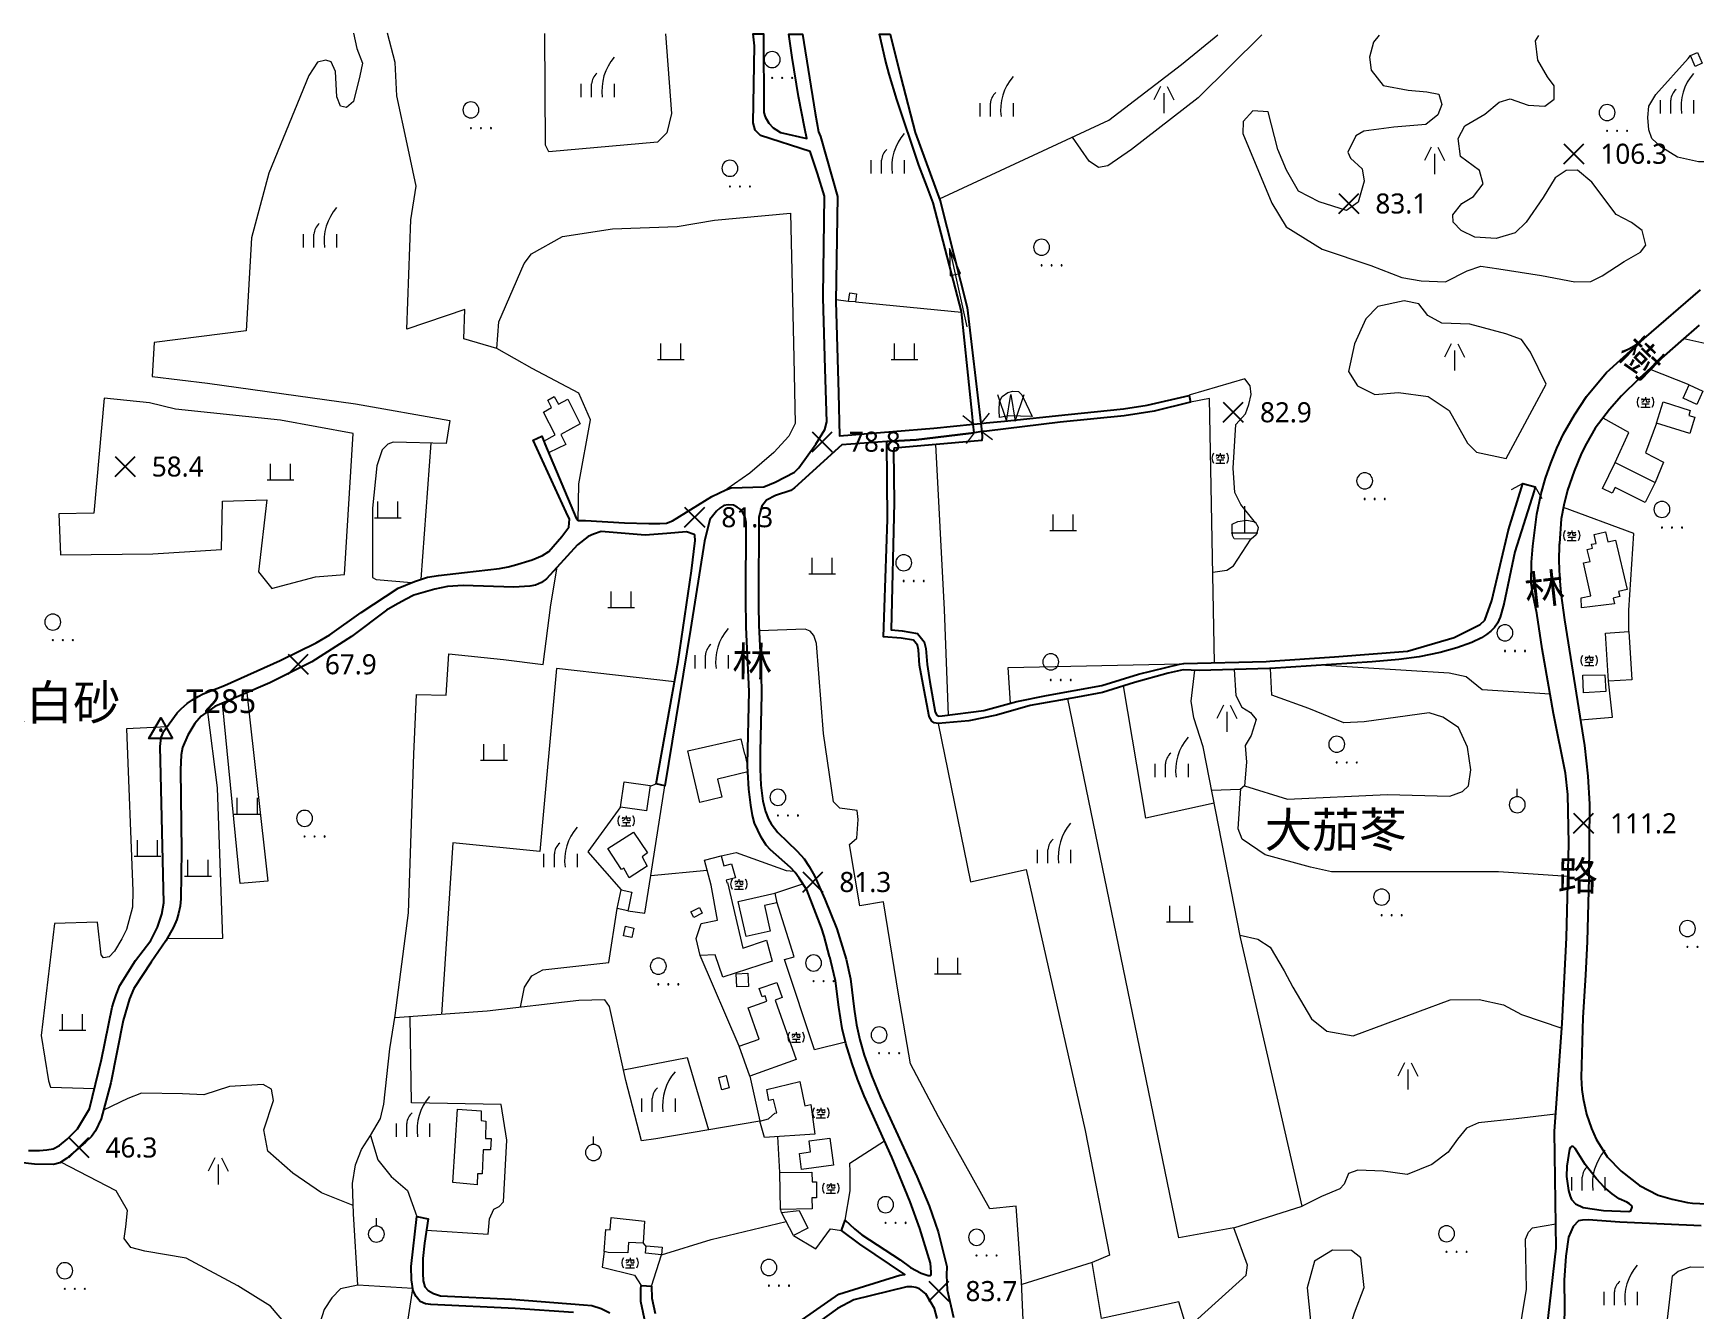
# Model space of a CAD drawing. Extents: x 219840 to 222438, y 2425093 to 2427865.
# Drawn here: x 220591 to 221213, y 2427386 to 2427864 of the extents above; entities that cross this region are included whole.
import ezdxf
from ezdxf.enums import TextEntityAlignment as Align

# ---------------------------------------------------------------- set-up
doc = ezdxf.new("R2010")
doc.units = 0
for name, color, linetype, lineweight in [('9030100', 7, 'Continuous', 20), ('9310100', 7, 'Continuous', 20), ('9350204', 7, 'Continuous', 20), ('9440301', 7, 'Continuous', 20), ('9510109', 4, 'Continuous', 20), ('9510503', 5, 'Continuous', 20), ('9520700', 5, 'Continuous', 20), ('9710500', 3, 'Continuous', 20), ('9710800', 3, 'Continuous', 20), ('9720000', 3, 'Continuous', 20), ('9730200', 3, 'Continuous', 20), ('9730301', 3, 'Continuous', 20), ('9790103', 7, 'Continuous', 20)]:
    doc.layers.add(name, color=color, linetype=linetype, lineweight=lineweight)
for name, color, linetype in [('9120103', 7, 'Continuous'), ('9420001', 1, 'Continuous'), ('9420801', 7, 'Continuous'), ('9510106', 5, '190'), ('9810200', 7, 'Continuous')]:
    doc.layers.add(name, color=color, linetype=linetype)
doc.layers.add('9790201', color=34, linetype='145', lineweight=20, true_color=0xa55200)
doc.styles.add('LMP', font='Microsoft JhengHei.ttf')
doc.linetypes.add('145', pattern='A,0,-7.5,[10,base.shx,S=1,R=0,X=0,Y=0]', length=7.5)
doc.linetypes.add('190', pattern='A,12.5,[27,base.shx,S=5,R=0,X=0,Y=0],12.5', length=25)

# ---------------------------------------------------------------- blocks, each defined once
blk = doc.blocks.new('97320')
at = {"linetype": 'Continuous'}
for points in [[(-5, 0), (5, 0)], [(-3.75, 0), (-3.75, 6)], [(3.75, 0), (3.75, 6)]]:
    blk.add_lwpolyline(points, dxfattribs=at)
blk = doc.blocks.new('97913')
at = {"linetype": 'Continuous'}
for points in [[(-10, 8.7, 0.333333), (-10, -6.3)], [(10, -6.3, 0.333333), (10, 8.7)]]:
    blk.add_lwpolyline(points, format="xyb", dxfattribs=at)
for points in [[(-5.3, 6.5), (-5.5, 5.4), (-6.1, 3.7)], [(-1.7, 5.9), (-2.2, 3.7), (-3.9, 1.8), (-6.1, 0.7)], [(-5.4, 5.9), (6.4, 5.9), (4.4, 4)], [(0, 8.7), (0, 6.2)], [(1.1, 5.9), (1.1, 2.6), (1.6, 1.5), (5.8, 1.5), (6.3, 2.1), (6, 3.3)], [(-6.9, -6.3), (6.9, -6.3)], [(-5.3, -1.5), (5.5, -1.5)], [(0, -1.5), (0, -6.3)]]:
    blk.add_lwpolyline(points, dxfattribs=at)
blk = doc.blocks.new('97200')
at = {"linetype": 'Continuous'}
for points in [[(6.25, 15, 0.214635), (1.75, 0)], [(-0.25, 9, 0.201941), (-2.25, 5)]]:
    blk.add_lwpolyline(points, format="xyb", dxfattribs=at)
for points in [[(-6.25, 5), (-6.25, 0)], [(-2.25, 0), (-2.25, 5)], [(6.25, 5), (6.25, 0)]]:
    blk.add_lwpolyline(points, dxfattribs=at)
blk = doc.blocks.new('97132')
at = {"linetype": 'Continuous'}
for points in [[(-3.2, 6.8, 1), (2.8, 6.8, 1)], [(-0.4, 0, 1), (0, 0, 1)], [(3.35, 0, 1), (3.75, 0, 1)], [(7.1, 0, 1), (7.5, 0, 1)]]:
    blk.add_lwpolyline(points, format="xyb", close=True, dxfattribs=at)
blk = doc.blocks.new('97331')
at = {"linetype": 'Continuous'}
blk.add_lwpolyline([(-3, 0, 1), (3, 0, 1)], format="xyb", close=True, dxfattribs=at)
blk.add_lwpolyline([(0, 3), (0, 6)], dxfattribs=at)
blk = doc.blocks.new('97135')
at = {"linetype": 'Continuous'}
for points in [[(-1.25, 10), (-3.75, 5)], [(0, 7.5), (0, 0)], [(1.25, 10), (3.75, 5)]]:
    blk.add_lwpolyline(points, dxfattribs=at)
blk = doc.blocks.new('93523')
at = {"linetype": 'Continuous'}
for points in [[(0, 10), (0, 0)], [(-5, 0), (5, 0)]]:
    blk.add_lwpolyline(points, dxfattribs=at)
blk = doc.blocks.new('95153')
at = {"color": 5, "linetype": 'Continuous'}
blk.add_lwpolyline([(15, 0), (5, 2), (5, 0), (5, -2), (15, 0), (-15, 0)], dxfattribs=at)
blk = doc.blocks.new('94431')
at = {"color": 0, "linetype": 'Continuous', "lineweight": 0}
blk.add_lwpolyline([(0, 0), (5, 0)], dxfattribs=at)
blk = doc.blocks.new('91210')
at = {"linetype": 'Continuous', "flags": 128}
blk.add_lwpolyline([(4.43, -3.12), (-4.43, -3.12), (0, 4.68)], close=True, dxfattribs=at)
at = {"linetype": 'Continuous'}
for points in [[(0, 0.35, 1), (0, -0.35)], [(0, -0.35, 1), (0, 0.35)]]:
    blk.add_lwpolyline(points, format="xyb", dxfattribs=at)
blk = doc.blocks.new('98120')
at = {"linetype": 'Continuous'}
for points in [[(-3.75, -3.75), (3.75, 3.75)], [(-3.75, 3.75), (3.75, -3.75)]]:
    blk.add_lwpolyline(points, dxfattribs=at)
blk = doc.blocks.new('95220')
at = {"linetype": 'Continuous'}
blk.add_lwpolyline([(-5, 5), (-1.67, -5), (0, 5), (1.67, -5), (5, 5)], dxfattribs=at)

msp = doc.modelspace()

# ---------------------------------------------------------------- linework, layer by layer
at = {"layer": '9310100', "flags": 128}
for points in [[(221215.55, 2427852.5), (221212.89, 2427851.32), (221211.1, 2427855.37), (221213.77, 2427856.54), (221215.55, 2427852.5)], [(220898.93, 2427766.29), (220898.62, 2427763.18), (220895.98, 2427763.39), (220896.49, 2427766.65), (220898.93, 2427766.29)], [(221215.74, 2427729.8), (221213.5, 2427724.86), (221208.36, 2427727.19), (221210.59, 2427732.13), (221215.74, 2427729.8)], [(220785.8, 2427727.79), (220787.34, 2427724.98), (220790.88, 2427726.76), (220795.44, 2427717.54), (220788.27, 2427713.65), (220790.12, 2427709.9), (220783.94, 2427706.82), (220782.31, 2427710.08), (220781.89, 2427711.08), (220786.17, 2427713.46), (220781.74, 2427721.93), (220784.76, 2427723.74), (220783.38, 2427726.4), (220785.8, 2427727.79)], [(221212.74, 2427720.08), (221210.89, 2427714.01), (221198.44, 2427717.82), (221200.9, 2427725.76), (221211.05, 2427722.59), (221210.47, 2427720.76), (221212.74, 2427720.08)], [(221197.88, 2427695.68), (221194.14, 2427688.14), (221182.9, 2427693.81), (221181.81, 2427691.63), (221178.17, 2427693.44), (221182.95, 2427703.09), (221197.88, 2427695.68)], [(221179.35, 2427677.14), (221180.18, 2427673.42), (221183.08, 2427674.1), (221187.41, 2427655.64), (221184.21, 2427654.89), (221184.66, 2427652.98), (221182.13, 2427652.39), (221182.65, 2427650.18), (221170.37, 2427648.75), (221170.19, 2427652.51), (221173.87, 2427653.27), (221171.05, 2427665.52), (221173.59, 2427666.03), (221172.51, 2427670.56), (221174.4, 2427671), (221174.04, 2427672.56), (221175.83, 2427672.85), (221175.06, 2427676.17), (221179.35, 2427677.14)], [(221189.23, 2427621.78), (221180.44, 2427621.21), (221179.26, 2427639.23), (221188.06, 2427639.8), (221189.23, 2427621.78)], [(221179.43, 2427617.38), (221171.11, 2427616.94), (221170.88, 2427623.46), (221179.03, 2427623.58), (221179.43, 2427617.38)], [(220855.62, 2427599.75), (220856.97, 2427593.95), (220857.08, 2427593.98), (220858.15, 2427589.45), (220858.27, 2427587.33), (220846.92, 2427584.63), (220848.54, 2427577.83), (220840.33, 2427575.88), (220837.04, 2427589.69), (220835.77, 2427595.14), (220855.62, 2427599.75)], [(220821.68, 2427582.21), (220820.34, 2427572.73), (220810.65, 2427574.11), (220811.99, 2427583.59), (220821.68, 2427582.21)], [(220820.56, 2427552), (220813.89, 2427547.62), (220811.79, 2427551.24), (220810.93, 2427550.76), (220805.88, 2427558.67), (220815.41, 2427564.76), (220820.66, 2427557.05), (220818.66, 2427555.52), (220820.56, 2427552)], [(220848.3, 2427555.93), (220849.33, 2427552.12), (220852.21, 2427552.9), (220853.62, 2427547.71), (220850.19, 2427546.78), (220850.45, 2427545.82), (220850.68, 2427545.86), (220856.36, 2427521.37), (220865.28, 2427524.31), (220867.36, 2427516.43), (220848.96, 2427510.44), (220846.07, 2427518.83), (220840.37, 2427518.63), (220838.87, 2427524.97), (220840.82, 2427530.56), (220846.93, 2427531.85), (220844.55, 2427544.9), (220842.02, 2427554.22), (220848.3, 2427555.93)], [(220813.68, 2427536.9), (220813.35, 2427535.37), (220809.29, 2427536.25), (220810.79, 2427543.18), (220814.85, 2427542.3), (220814.76, 2427541.89), (220813.68, 2427536.9)], [(220866.65, 2427527.75), (220857.67, 2427525.71), (220854.65, 2427538.78), (220868.33, 2427541.94), (220869.16, 2427538.34), (220864.48, 2427537.28), (220866.65, 2427527.75)], [(220841.18, 2427534.4), (220837.99, 2427532.83), (220836.95, 2427534.94), (220840.15, 2427536.51), (220841.18, 2427534.4)], [(220815.64, 2427528.89), (220814.86, 2427525.3), (220811.76, 2427525.97), (220812.53, 2427529.56), (220815.64, 2427528.89)], [(220858.51, 2427507.03), (220854.17, 2427506.87), (220853.91, 2427511.76), (220858.31, 2427511.98), (220858.51, 2427507.03)], [(220869.07, 2427508.46), (220871.07, 2427502.85), (220868.48, 2427501.93), (220876.4, 2427479.62), (220858.98, 2427473.44), (220855.01, 2427484.62), (220862.55, 2427487.29), (220858.37, 2427499.06), (220865.39, 2427501.55), (220864.71, 2427503.47), (220863.61, 2427503.1), (220862.54, 2427506.26), (220869.07, 2427508.46)], [(220851.27, 2427469.02), (220848.51, 2427468.35), (220847.57, 2427472.17), (220847.37, 2427473), (220850.13, 2427473.68), (220850.31, 2427472.95), (220851.27, 2427469.02)], [(220877.7, 2427471.44), (220879.61, 2427462.32), (220881.89, 2427462.87), (220883.3, 2427451.77), (220864.45, 2427450.48), (220862.72, 2427456.61), (220866.01, 2427457.52), (220868.43, 2427459.56), (220869.08, 2427459.72), (220867.83, 2427464.73), (220866.17, 2427464.36), (220865.36, 2427468.39), (220877.7, 2427471.44)], [(220762.16, 2427450.08), (220761.97, 2427445.84), (220759.19, 2427445.93), (220758.82, 2427436.87), (220757.05, 2427436.87), (220756.94, 2427432.8), (220747.83, 2427433.6), (220749.58, 2427461.04), (220758.43, 2427460.45), (220758.38, 2427456.87), (220760.17, 2427456.64), (220760.03, 2427450.11), (220762.16, 2427450.08)], [(220890.36, 2427440.15), (220878.41, 2427438.47), (220877.56, 2427444.53), (220881.78, 2427445.13), (220881.2, 2427449.21), (220888.93, 2427450.3), (220890.36, 2427440.15)], [(220882.26, 2427437.57), (220882.32, 2427433.91), (220883.92, 2427433.94), (220884.01, 2427427.93), (220882.22, 2427427.91), (220882.3, 2427423.78), (220870.47, 2427423.58), (220870.24, 2427437.37), (220882.26, 2427437.57)], [(220819.62, 2427419.22), (220819.13, 2427410.96), (220813.53, 2427411.17), (220813.3, 2427407.36), (220805.96, 2427407.48), (220804.46, 2427407.8), (220805.12, 2427416.04), (220806.68, 2427415.92), (220807.07, 2427420.51), (220819.62, 2427419.22)], [(220880.73, 2427416.59), (220875.3, 2427413.85), (220870.87, 2427422.44), (220877.43, 2427423.12), (220880.73, 2427416.59)], [(220826.14, 2427409.43), (220825.93, 2427406.59), (220819.97, 2427407.17), (220820.18, 2427409.89), (220826.14, 2427409.43)]]:
    msp.add_lwpolyline(points, close=True, dxfattribs=at)
at = {"layer": '9420001', "flags": 128}
for points in [[(220588.98, 2427445.61), (220591.25, 2427445.6), (220593.17, 2427445.67), (220595.89, 2427445.9), (220598.17, 2427446.25), (220600.56, 2427447.49), (220603.44, 2427449.81), (220607.31, 2427453.78), (220611.77, 2427461.23), (220616.3, 2427479.73), (220620.3, 2427499.26), (220620.91, 2427501.32), (220621.85, 2427503.85), (220623.16, 2427507.39), (220629, 2427516.69), (220634.75, 2427524.24), (220637.22, 2427529.15), (220638.87, 2427534.08), (220639.71, 2427538.33), (220638.28, 2427596.78), (220638.62, 2427600.21), (220639.7, 2427602.5), (220644.7, 2427609.45), (220646.17, 2427610.89), (220648.39, 2427612.89), (220650.41, 2427614.28), (220652.5, 2427615.55), (220654.39, 2427616.5), (220662.34, 2427619.69), (220683.25, 2427629.05), (220696.67, 2427635.56), (220701.76, 2427638.59), (220713.53, 2427647), (220727.37, 2427656.05), (220733.48, 2427658.61), (220738.34, 2427660.16), (220742.49, 2427660.84), (220752.21, 2427661.99), (220765.32, 2427663.41), (220768.5, 2427664.08), (220770.94, 2427664.69), (220777.49, 2427666.74), (220781.34, 2427668.33), (220783.81, 2427669.83), (220788.66, 2427675.39), (220791.26, 2427678.89), (220791.46, 2427681.85), (220790.32, 2427684.55), (220777.86, 2427711.47), (220779.49, 2427712.2), (220781.12, 2427712.93), (220781.89, 2427711.08), (220782.31, 2427710.08), (220793.98, 2427682.3), (220794.69, 2427681.46), (220797.47, 2427681.39), (220812.12, 2427680.53), (220821.16, 2427680.26), (220825.27, 2427680.22), (220827.86, 2427680.41), (220830.07, 2427681.23), (220844.76, 2427690.4), (220850.01, 2427692.92), (220852.02, 2427693.65), (220864.27, 2427694.01), (220868.51, 2427695.69), (220875.67, 2427699.55), (220877.41, 2427701.14), (220883.71, 2427709.94), (220887.12, 2427715.51), (220887.79, 2427718.3), (220887.19, 2427738.16), (220886.48, 2427764.71), (220886.49, 2427765.5), (220887.02, 2427802.84), (220884.29, 2427811.23), (220881.6, 2427819.5), (220863.04, 2427825.55), (220861.06, 2427827.44), (220860.31, 2427830.28), (220860.77, 2427859.04), (220860.26, 2427863.49), (220864.15, 2427863.48), (220864.27, 2427834.05), (220864.75, 2427832.46), (220866.17, 2427830.1), (220867.74, 2427828.35), (220868.76, 2427827.71), (220870.49, 2427826.63), (220880.34, 2427824.31), (220879.64, 2427827.96), (220877.29, 2427840.09), (220874.91, 2427854.72), (220873.67, 2427863.44), (220873.67, 2427863.46), (220878.68, 2427863.45), (220878.68, 2427863.44), (220883.52, 2427833.88), (220884.67, 2427826.82), (220885.42, 2427825.09), (220891.85, 2427802.62), (220891.24, 2427763.33), (220892.22, 2427729), (220892.56, 2427713.11), (220897.2, 2427713.49), (220927.91, 2427715.96), (220942.6, 2427717.44), (220945.62, 2427717.75), (220947.51, 2427717.94), (220954.31, 2427718.62), (220978.22, 2427721.12), (220998.89, 2427723.17), (221007.76, 2427724.58), (221023.41, 2427728.23), (221023.72, 2427726.95), (221024.03, 2427725.68), (221010.39, 2427722.28), (220999.11, 2427720.53), (220975.18, 2427718.19), (220947.74, 2427714.89), (220946.29, 2427714.71), (220945.83, 2427714.65), (220942.93, 2427714.21), (220940.91, 2427713.91), (220921.31, 2427711.65), (220910.34, 2427710.91), (220893.45, 2427709.78), (220875.73, 2427693.63), (220874.3, 2427692.68), (220868.62, 2427690.71), (220865.3, 2427689), (220863.55, 2427686.73), (220862.32, 2427682.59), (220862.27, 2427651.97), (220862.23, 2427649.53), (220862.35, 2427642.24), (220863.2, 2427624.25), (220863.42, 2427616.26), (220862.86, 2427594.95), (220862.84, 2427588.37), (220863.14, 2427582.3), (220863.93, 2427576.32), (220864.92, 2427572.46), (220866.05, 2427569.64), (220867.06, 2427567.83), (220869.5, 2427564.69), (220876.75, 2427557.7), (220879.4, 2427554.72), (220881.28, 2427551.91), (220883.16, 2427548.36), (220887.05, 2427539.71), (220891.64, 2427528.64), (220895.08, 2427517.22), (220896.66, 2427509.88), (220898.02, 2427498.54), (220898.9, 2427492.61), (220900.15, 2427487.02), (220901.87, 2427481.27), (220904.58, 2427473.72), (220907.98, 2427465.41), (220921.47, 2427435.93), (220926.13, 2427424.87), (220929.46, 2427415.2), (220932.79, 2427402.21), (220932.65, 2427398.98), (220932.91, 2427393.47), (220935.27, 2427383.15)], [(221156.09, 2427367.36), (221160.86, 2427409.12), (221160.18, 2427452.69), (221163.13, 2427493.24), (221164.67, 2427525.21), (221165.58, 2427560.58), (221165.18, 2427578.89), (221164.34, 2427586.81), (221159.9, 2427609.2), (221155.56, 2427633.41), (221153.56, 2427646.67), (221152.07, 2427653.86), (221151.55, 2427657.91), (221151.66, 2427665.8), (221152.08, 2427671.78), (221153.58, 2427683.71), (221155.18, 2427691.45), (221156.86, 2427697.21), (221158.84, 2427702.86), (221161.1, 2427708.42), (221163.65, 2427713.85), (221167.75, 2427721.01), (221172.24, 2427727.8), (221172.68, 2427728.38), (221179.75, 2427736.78), (221193.85, 2427749.47), (221214.88, 2427767.68)], [(221214.37, 2427754.51), (221207.5, 2427748.52), (221199.22, 2427741.13), (221191.88, 2427734.6), (221185.27, 2427728.09), (221180.8, 2427722.89), (221175.46, 2427715.9), (221172.25, 2427710.23), (221170.38, 2427706.61), (221167.57, 2427699.9), (221165.15, 2427692.73), (221163.75, 2427687.14), (221162.76, 2427682.03), (221162.04, 2427672.84), (221162.01, 2427672.36), (221161.91, 2427666.35), (221162.11, 2427660.35), (221162.63, 2427654.26), (221163.99, 2427644.17), (221171.42, 2427597.25), (221172.67, 2427585.75), (221173.28, 2427575.24), (221173.3, 2427574.56), (221173.05, 2427547.66), (221172.42, 2427523.9), (221171.79, 2427511.2), (221170.89, 2427495.38), (221170.22, 2427472.98), (221170.43, 2427468.51), (221170.9, 2427465.03), (221172.22, 2427459.25), (221174.12, 2427453.88), (221175.79, 2427449.88), (221179.94, 2427443.31), (221185.17, 2427437.83), (221192.04, 2427432.47), (221199.03, 2427428.85), (221204.3, 2427427.39), (221210.02, 2427426.12), (221211.87, 2427425.86), (221236.78, 2427424.77)], [(220878.72, 2427382.4), (220892.35, 2427391.83), (220915.12, 2427398.95), (220916.98, 2427399.26), (220900.18, 2427410.59), (220893.33, 2427415.7), (220894.72, 2427419.61), (220898.14, 2427416.33), (220900.9, 2427414.1), (220915.25, 2427404.74), (220919.12, 2427401.84), (220923.1, 2427399.77), (220925.79, 2427398.9), (220926.6, 2427398.87), (220926.85, 2427399.03), (220926.92, 2427400.08), (220926.69, 2427403.51), (220922.69, 2427416.49), (220919.02, 2427426.44), (220912.12, 2427443.08), (220901.84, 2427466.06), (220899.32, 2427472.35), (220897.27, 2427478.01), (220894.93, 2427485.67), (220893.62, 2427491.32), (220892.38, 2427499.21), (220891.12, 2427509.11), (220889.37, 2427516.46), (220888.94, 2427518.08), (220888.85, 2427518.24), (220886.85, 2427525.78), (220885.9, 2427528.9), (220880.35, 2427543.18), (220877.5, 2427547.58), (220875.94, 2427549.66), (220874.26, 2427551.59), (220866.72, 2427558.2), (220865.1, 2427559.92), (220863.21, 2427562.86), (220860.72, 2427568.12), (220860.04, 2427570.95), (220859.36, 2427574.9), (220858.64, 2427580.87), (220858.27, 2427587.33), (220858.15, 2427589.45), (220858.11, 2427590.24), (220858.71, 2427617.46), (220857.69, 2427641.44), (220857.55, 2427652.22), (220857.56, 2427652.39), (220857.58, 2427680.66), (220857.28, 2427682.52), (220856.55, 2427684.16), (220855.94, 2427685.15), (220855.34, 2427685.67), (220854.31, 2427686.42), (220852.88, 2427687.15), (220850.89, 2427687.3), (220849.22, 2427687.06), (220847.83, 2427685.98), (220846.53, 2427684.92), (220844.1, 2427681.78), (220841.98, 2427673.64), (220836.86, 2427640.56), (220827.23, 2427582.13), (220825.57, 2427582.46), (220823.92, 2427582.79), (220832.2, 2427628.62), (220837.17, 2427662.53), (220838.52, 2427673.97), (220838.43, 2427675.77), (220838.23, 2427676.17), (220835.33, 2427677.16), (220827.99, 2427676.5), (220819.89, 2427675.93), (220803.41, 2427677.26), (220800.47, 2427676.28), (220798.51, 2427675.42), (220794.47, 2427672.33), (220782.93, 2427659.59), (220780.99, 2427658.23), (220778.72, 2427657.19), (220776.63, 2427656.77), (220770.61, 2427656.48), (220751.64, 2427657.12), (220745.85, 2427656.74), (220741.09, 2427655.72), (220733.21, 2427653.48), (220730.06, 2427651.83), (220726.23, 2427649.75), (220723.01, 2427647.81), (220709.93, 2427637.94), (220695.1, 2427628.56), (220679.33, 2427620.67), (220658.69, 2427611.78), (220653.65, 2427608.14), (220651.25, 2427605.37), (220648.61, 2427601.07), (220646.7, 2427596.41), (220646.14, 2427593.68), (220645.86, 2427588.13), (220646.22, 2427557.75), (220646.07, 2427539.83), (220645.81, 2427537.02), (220645.09, 2427534.26), (220644.49, 2427532.02), (220643.29, 2427529.25), (220640.45, 2427524.11), (220634.96, 2427516.05), (220628.4, 2427506.31), (220626.77, 2427502.39), (220624.46, 2427494.28), (220619.83, 2427470.98), (220616.25, 2427457.43), (220614.04, 2427452.98), (220612.63, 2427450.91), (220610.35, 2427448.76), (220607.51, 2427446.19), (220603.18, 2427442.68), (220600.68, 2427441.06), (220598.37, 2427440.39), (220591.26, 2427440.52), (220579.16, 2427441.93)], [(220792.96, 2427385.01), (220771.12, 2427386.46), (220739.6, 2427387.96), (220737.6, 2427388.28), (220735.64, 2427389.13), (220734.1, 2427391.01), (220732.93, 2427393.08), (220732.32, 2427397.16), (220732.21, 2427402.18), (220734.31, 2427420.97), (220738.65, 2427420), (220737.23, 2427410.9), (220736.66, 2427405.22), (220736.63, 2427399.7), (220736.79, 2427396.79), (220737.38, 2427394.63), (220738.59, 2427393.22), (220740.55, 2427392.14), (220743.22, 2427391.24), (220769.79, 2427390.03), (220796.73, 2427387.91), (220799.87, 2427387.6), (220803.41, 2427386.46), (220806.6, 2427384.85)], [(221215.11, 2427417.43), (221184.73, 2427418.82), (221172.86, 2427419.65), (221170.72, 2427419.51), (221169.2, 2427419.24), (221167.2, 2427417.22), (221165.49, 2427413.13), (221164.52, 2427406.12), (221163.84, 2427397.15), (221163.93, 2427387), (221163.81, 2427380.39)], [(220819.93, 2427380.92), (220818.26, 2427389.13), (220818.26, 2427393.84), (220818.31, 2427395.06), (220820.27, 2427394.95), (220822.23, 2427394.84), (220822.36, 2427390.39), (220823.59, 2427384.61)], [(220929.13, 2427382.7), (220928.12, 2427386.5), (220924.86, 2427391.94), (220922.47, 2427393.86), (220921.18, 2427394.32), (220919.63, 2427394.63), (220917.74, 2427394.6), (220897.91, 2427389.75), (220891.82, 2427386.49), (220872.25, 2427372.4)]]:
    msp.add_lwpolyline(points, dxfattribs=at)
msp.add_lwpolyline([(221167.16, 2427447.06), (221166.56, 2427447.07), (221166.18, 2427446.76), (221165.86, 2427446.14), (221164.82, 2427439.77), (221164.78, 2427435.86), (221165.5, 2427430.62), (221166.05, 2427428.54), (221166.64, 2427427.3), (221168.12, 2427425.62), (221170.92, 2427424.25), (221178.56, 2427423.12), (221188.04, 2427422.81), (221188.82, 2427423.08), (221189.26, 2427424.38), (221189.13, 2427424.96), (221188.32, 2427425.66), (221187.26, 2427426.26), (221184.45, 2427427.56), (221181.87, 2427429.4), (221178.82, 2427431.92), (221175.9, 2427435.07), (221171.7, 2427440.35), (221167.92, 2427446.42), (221167.16, 2427447.06)], close=True, dxfattribs=at)
at = {"layer": '9440301', "flags": 128}
for points in [[(220942.6, 2427717.44), (220945.62, 2427717.75)], [(220942.93, 2427714.21), (220945.83, 2427714.65)], [(221148.33, 2427695.3), (221153, 2427693.98)]]:
    msp.add_lwpolyline(points, dxfattribs=at)
at = {"layer": '9510106', "flags": 128}
msp.add_lwpolyline([(220911.54, 2427863.39), (220911.55, 2427863.37), (220915.58, 2427847.37), (220920.96, 2427826.65), (220930.31, 2427801.1), (220940.37, 2427761.1), (220945.51, 2427717.73), (220945.8, 2427714.64), (220945.99, 2427712.66), (220945.89, 2427711.38), (220912.99, 2427708.52), (220912.83, 2427707.5), (220913, 2427688.17), (220911.97, 2427640.47), (220916.03, 2427640.15), (220921.72, 2427639.15), (220924.28, 2427636.05), (220924.95, 2427633.49), (220925.34, 2427627.56), (220926.43, 2427621.07), (220928.4, 2427609.65), (220928.99, 2427608.52), (220929.52, 2427608.21), (220931.01, 2427608.24), (220946.64, 2427610.35), (220958.95, 2427613.64), (220970.04, 2427615.91), (220990.83, 2427619.62), (221004.53, 2427623.94), (221019.86, 2427627.67), (221021.49, 2427627.9), (221052.32, 2427628.67), (221053.65, 2427628.8), (221077.84, 2427630.41), (221105.23, 2427632.52), (221122.62, 2427637.58), (221132.37, 2427642.49), (221134.19, 2427644.13), (221136.72, 2427651.47), (221143.04, 2427677.92), (221148.33, 2427695.3), (221153, 2427693.98), (221152.63, 2427692.54), (221145.35, 2427669.67), (221141.27, 2427650.04), (221139.89, 2427645.21), (221138.92, 2427643.03), (221137.75, 2427641.4), (221136.34, 2427639.95), (221134.76, 2427638.68), (221132.93, 2427637.49), (221129.34, 2427635.72), (221123.66, 2427633.69), (221117.39, 2427631.98), (221109.54, 2427630.36), (221101.99, 2427629.32), (221092.03, 2427628.5), (221053.89, 2427626.03), (221053.53, 2427625.99), (221027.16, 2427625.3), (221021.28, 2427625.47), (221015.6, 2427624.22), (221003, 2427620.75), (220991.09, 2427617.07), (220981.65, 2427615.31), (220963.89, 2427612.17), (220951.32, 2427608.58), (220941.05, 2427606.45), (220929.5, 2427605.47), (220928.06, 2427605.66), (220927.08, 2427606.24), (220926.12, 2427608.11), (220923.95, 2427619.92), (220922.58, 2427627.23), (220922.19, 2427633.04), (220921.74, 2427634.75), (220920.23, 2427636.59), (220915.68, 2427637.39), (220909.11, 2427637.9), (220910.6, 2427681.77), (220910.34, 2427710.91), (220921.31, 2427711.65), (220940.91, 2427713.91), (220942.93, 2427714.21), (220942.6, 2427717.44), (220942.18, 2427721.5), (220940.45, 2427738.14), (220938.24, 2427759.64), (220927.61, 2427800.3), (220925.4, 2427806.24), (220922.25, 2427814.34), (220914.09, 2427838.99), (220911.15, 2427848.45), (220909.79, 2427853.5), (220907.6, 2427863.38), (220907.59, 2427863.4), (220911.54, 2427863.39)], close=True, dxfattribs=at)
at = {"layer": '9510109', "flags": 128}
msp.add_lwpolyline([(220911.54, 2427863.39), (220911.55, 2427863.37), (220915.58, 2427847.37), (220920.96, 2427826.65), (220930.31, 2427801.1), (220940.37, 2427761.1), (220945.51, 2427717.73), (220945.8, 2427714.64), (220945.99, 2427712.66), (220945.89, 2427711.38), (220912.99, 2427708.52), (220912.83, 2427707.5), (220913, 2427688.17), (220911.97, 2427640.47), (220916.03, 2427640.15), (220921.72, 2427639.15), (220924.28, 2427636.05), (220924.95, 2427633.49), (220925.34, 2427627.56), (220926.43, 2427621.07), (220928.4, 2427609.65), (220928.99, 2427608.52), (220929.52, 2427608.21), (220931.01, 2427608.24), (220946.64, 2427610.35), (220958.95, 2427613.64), (220970.04, 2427615.91), (220990.83, 2427619.62), (221004.53, 2427623.94), (221019.86, 2427627.67), (221021.49, 2427627.9), (221052.32, 2427628.67), (221053.65, 2427628.8), (221077.84, 2427630.41), (221105.23, 2427632.52), (221122.62, 2427637.58), (221132.37, 2427642.49), (221134.19, 2427644.13), (221136.72, 2427651.47), (221143.04, 2427677.92), (221148.33, 2427695.3), (221153, 2427693.98), (221152.63, 2427692.54), (221145.35, 2427669.67), (221141.27, 2427650.04), (221139.89, 2427645.21), (221138.92, 2427643.03), (221137.75, 2427641.4), (221136.34, 2427639.95), (221134.76, 2427638.68), (221132.93, 2427637.49), (221129.34, 2427635.72), (221123.66, 2427633.69), (221117.39, 2427631.98), (221109.54, 2427630.36), (221101.99, 2427629.32), (221092.03, 2427628.5), (221053.89, 2427626.03), (221053.53, 2427625.99), (221027.16, 2427625.3), (221021.28, 2427625.47), (221015.6, 2427624.22), (221003, 2427620.75), (220991.09, 2427617.07), (220981.65, 2427615.31), (220963.89, 2427612.17), (220951.32, 2427608.58), (220941.05, 2427606.45), (220929.5, 2427605.47), (220928.06, 2427605.66), (220927.08, 2427606.24), (220926.12, 2427608.11), (220923.95, 2427619.92), (220922.58, 2427627.23), (220922.19, 2427633.04), (220921.74, 2427634.75), (220920.23, 2427636.59), (220915.68, 2427637.39), (220909.11, 2427637.9), (220910.6, 2427681.77), (220910.34, 2427710.91), (220921.31, 2427711.65), (220940.91, 2427713.91), (220942.93, 2427714.21), (220942.6, 2427717.44), (220942.18, 2427721.5), (220940.45, 2427738.14), (220938.24, 2427759.64), (220927.61, 2427800.3), (220925.4, 2427806.24), (220922.25, 2427814.34), (220914.09, 2427838.99), (220911.15, 2427848.45), (220909.79, 2427853.5), (220907.6, 2427863.38), (220907.59, 2427863.4), (220911.54, 2427863.39)], close=True, dxfattribs=at)
at = {"layer": '9520700', "flags": 128}
msp.add_lwpolyline([(220962.42, 2427725.11), (220964.66, 2427720.33), (220955.93, 2427720.56), (220952.5, 2427719.96), (220952.35, 2427722.57), (220952.5, 2427725.93), (220953.47, 2427727.79), (220955.56, 2427729.36), (220957.5, 2427729.8), (220959.59, 2427729.66), (220960.86, 2427728.39), (220962.42, 2427725.11)], close=True, dxfattribs=at)
at = {"layer": '9790201', "flags": 128}
for points in [[(220710.64, 2427863.76), (220711.93, 2427858.02), (220714.07, 2427852.53), (220712.96, 2427847.87), (220710.66, 2427838.27), (220708.07, 2427836.02), (220705.8, 2427836.49), (220704.38, 2427839.99), (220703.9, 2427849.47), (220702.28, 2427853.02), (220700.29, 2427853.74), (220697.23, 2427852.94), (220693.92, 2427847.99), (220678.92, 2427811.4), (220672.44, 2427787.13), (220670.42, 2427752.38), (220636.07, 2427748), (220635.29, 2427735.3), (220655.95, 2427732.85), (220711.45, 2427725.07), (220746.68, 2427718.78), (220745.36, 2427710.24), (220725.51, 2427710.78), (220723.46, 2427709.91), (220721.34, 2427707.87), (220719.35, 2427701.91), (220717.76, 2427686.01), (220717.72, 2427660.01), (220719.12, 2427659.35), (220732.4, 2427658.16)], [(220764.35, 2427745.72), (220751.89, 2427749.35), (220752.32, 2427760.39), (220730.59, 2427753.02), (220732.16, 2427793.88), (220734.05, 2427806.51), (220730.8, 2427822.34), (220726.93, 2427840.29), (220726.22, 2427852.8), (220723.36, 2427863.74)], [(220827.45, 2427863.55), (220829.71, 2427833.77), (220827.9, 2427826.54), (220824.43, 2427822.99), (220783.73, 2427819.36), (220782.49, 2427821.86), (220782.22, 2427863.63)], [(220930.04, 2427801.82), (220993.45, 2427831.17), (221020.59, 2427852.05), (221034.19, 2427863.17)], [(221050.73, 2427863.14), (221026.84, 2427839.56), (221001.92, 2427820.2), (220993.03, 2427814.16), (220989.55, 2427813.53), (220986.02, 2427815.9), (220979.86, 2427824.88)], [(221094.63, 2427863.06), (221092.48, 2427860.44), (221090.96, 2427854.77), (221091.57, 2427849.89), (221096.11, 2427844.26), (221105.39, 2427842.49), (221112.45, 2427841.83), (221116.89, 2427840.94), (221118.09, 2427837.07), (221116.52, 2427833.21), (221112.04, 2427829.66), (221100.12, 2427828.65), (221088.87, 2427827.05), (221085.81, 2427825.33), (221082.84, 2427819.25), (221083.91, 2427816.98), (221088.22, 2427813.06), (221089.03, 2427808.46), (221086.73, 2427800.57), (221082.36, 2427797.42), (221072.12, 2427800.61), (221064.37, 2427804.62), (221059.85, 2427812.5), (221056.69, 2427820.29), (221053.08, 2427834.31), (221047.28, 2427834.66), (221043.69, 2427830.79), (221043.54, 2427826.21), (221054.42, 2427800.19), (221059.72, 2427791.32), (221073.23, 2427782.9), (221091.5, 2427776.78), (221103.06, 2427772.37), (221110.29, 2427771.11), (221119.39, 2427770.68), (221127.51, 2427774.78), (221132.69, 2427776.53), (221139.35, 2427775.53), (221155.4, 2427773.15)], [(221155.4, 2427773.15), (221167.8, 2427770.68), (221173.85, 2427770.81), (221178.11, 2427773.02), (221186.35, 2427778.29), (221192.36, 2427781.81), (221194.36, 2427784.44), (221193.05, 2427789.93), (221189.02, 2427792.88), (221183.35, 2427795.88), (221174.19, 2427808.02), (221168.89, 2427812.51), (221164.6, 2427812.37), (221160.49, 2427809.69), (221156.02, 2427802.24), (221149.57, 2427793.07), (221145.55, 2427789.1), (221138.39, 2427786.93), (221130.41, 2427787.48), (221125.24, 2427789.89), (221122.24, 2427793.03), (221122.13, 2427795.84), (221125.56, 2427799.99), (221129.93, 2427802.64), (221133.49, 2427807.46), (221132.17, 2427812.4), (221125.03, 2427817.62), (221124.12, 2427824.32), (221126.62, 2427829.08), (221134.1, 2427833.46), (221139.47, 2427837.97), (221143.67, 2427839.2), (221150.34, 2427836.86), (221156.58, 2427836.53), (221160.08, 2427839.05), (221160.07, 2427844.09), (221157.66, 2427847.43), (221153.99, 2427853.71), (221153.16, 2427860.89), (221154.41, 2427862.95)], [(221243.69, 2427817.8), (221217.83, 2427815.65), (221214.18, 2427815.62), (221206.27, 2427817.43), (221200.04, 2427821.22), (221196.61, 2427824.36), (221195.55, 2427827.65), (221195.14, 2427832.21), (221195.56, 2427836.41), (221198.21, 2427840.81), (221210.3, 2427854.31), (221211.1, 2427855.37)], [(220794.69, 2427681.46), (220794.97, 2427695.1), (220799.36, 2427719.13), (220794.94, 2427729), (220777.49, 2427738.26), (220764.35, 2427745.72), (220765.08, 2427755.7), (220774.52, 2427777.61), (220777.23, 2427781.24), (220788.91, 2427787.68), (220807.56, 2427790.57), (220831.87, 2427791.41), (220845.8, 2427793.84), (220874.18, 2427796.43), (220875.53, 2427742.33), (220876, 2427717.7), (220873.61, 2427712.96), (220868.05, 2427706.87), (220858.95, 2427699.15), (220850.45, 2427693.08)], [(220895.98, 2427763.39), (220891.25, 2427763.96)], [(220898.62, 2427763.18), (220938.27, 2427759.35)], [(221208.59, 2427749.47), (221225.45, 2427745.73)], [(221210.59, 2427732.13), (221195.75, 2427738.04)], [(221048.35, 2427680.58), (221042.83, 2427687.39), (221040.51, 2427691.92), (221039.96, 2427700.97), (221040.88, 2427717.3), (221044.54, 2427721.33), (221045.86, 2427724.76), (221046.74, 2427728.62), (221046.32, 2427731.86), (221044.32, 2427734.41), (221023.9, 2427728.42), (221023.41, 2427728.23)], [(220679.94, 2427655.9), (220696.45, 2427660.36), (220707.24, 2427661.15), (220710.55, 2427713.9), (220683.34, 2427718.91), (220644.05, 2427723.04), (220634.25, 2427725.49), (220617.29, 2427727.22), (220613.39, 2427684.11), (220600.29, 2427683.9), (220600.96, 2427668.52), (220635.53, 2427668.98), (220661.24, 2427670.55), (220661.6, 2427688.58), (220678.17, 2427689.12), (220675.14, 2427662.22), (220680.05, 2427655.93)], [(221031.03, 2427727.07), (221024.03, 2427725.68)], [(221032.99, 2427628.19), (221031.03, 2427727.07)], [(221182.95, 2427703.09), (221188.04, 2427714.33), (221178.4, 2427719.76)], [(221198.44, 2427717.82), (221194.29, 2427706.75), (221201.09, 2427703.23), (221197.88, 2427695.68)], [(220735.94, 2427659.39), (220739.72, 2427710.39)], [(220931.83, 2427648.08), (220928.7, 2427709.88)], [(221188.06, 2427639.8), (221188.08, 2427647.87), (221189.89, 2427676.58), (221163.57, 2427686.24)], [(221032.32, 2427662.09), (221037.58, 2427662.85), (221040.09, 2427664.45), (221046.51, 2427674.44)], [(220717.03, 2427451.24), (220720.79, 2427457.65), (220721.95, 2427463.02), (220724.3, 2427483.61), (220726.19, 2427496.12), (220731.19, 2427534.55), (220733.24, 2427593.9), (220734.19, 2427616.28), (220745.31, 2427616.01), (220746.38, 2427631.55), (220766.74, 2427629.41), (220781.68, 2427627.45), (220784.56, 2427649.89), (220786.84, 2427663.9)], [(220933.4, 2427608.56), (220931.83, 2427648.08)], [(220974.64, 2427323.87), (220965.25, 2427341.67), (220961.63, 2427376.25), (220960.76, 2427396.6), (220958.68, 2427424.84), (220948.9, 2427423.83), (220929.58, 2427458.19), (220919.15, 2427478.1), (220914.63, 2427504.09), (220909.09, 2427538.65), (220900.16, 2427537.21), (220896.33, 2427560.12), (220899.1, 2427562.54), (220899.6, 2427569.46), (220899.17, 2427572.93), (220892.73, 2427573.8), (220890.35, 2427576.11), (220886.6, 2427601.74), (220883.92, 2427635.42), (220883, 2427638.31), (220881.55, 2427639.96), (220879.77, 2427640.76), (220862.45, 2427640.1)], [(220830.83, 2427621.08), (220786.64, 2427626.05), (220780.39, 2427557.52), (220747.87, 2427560.71), (220743.61, 2427496.54)], [(220955.7, 2427626.44), (221020.12, 2427627.7)], [(220956.64, 2427613.02), (220955.7, 2427626.44)], [(221028.65, 2427596.67), (221025.2, 2427607.55), (221024.24, 2427613.77), (221025.55, 2427625.35)], [(221040.32, 2427625.65), (221040.9, 2427615.95), (221043.23, 2427611.51), (221046.46, 2427609.53), (221048.49, 2427606.92), (221046.63, 2427600.95), (221044.42, 2427597.2), (221044.98, 2427590.96), (221044.21, 2427582.05), (221042.5, 2427580.78), (221031.85, 2427580.39)], [(221044.21, 2427582.05), (221060.25, 2427577.12), (221097.63, 2427578.9), (221121.08, 2427578.27), (221125.78, 2427580.01), (221128.07, 2427582.16), (221128.97, 2427588.04), (221127.69, 2427596.59), (221124.23, 2427603.88), (221118.43, 2427607.77), (221113.28, 2427609.4), (221089.01, 2427606.07), (221081.36, 2427605.74), (221068.25, 2427611.02), (221054.42, 2427616.05), (221053.97, 2427626.03)], [(221158.6, 2427616.45), (221133.19, 2427617.97), (221127.22, 2427622.88), (221120.77, 2427624.32), (221072.5, 2427627.23)], [(221032.79, 2427575.65), (221007.2, 2427570.05), (220998.91, 2427619.49)], [(221181.99, 2427607.86), (221180.44, 2427621.21)], [(220670.69, 2427616.95), (220678.57, 2427546.38), (220668.18, 2427545.61), (220661.62, 2427613.04)], [(221040.22, 2427416.63), (221019.55, 2427412.99), (220978.01, 2427614.67)], [(220655.96, 2427609.81), (220659.66, 2427581.37), (220661.55, 2427524.93), (220640.87, 2427524.87)], [(221169.9, 2427606.86), (221181.99, 2427607.86)], [(220640.94, 2427604.22), (220625.67, 2427603.4), (220627.99, 2427542.86), (220627.87, 2427536.68), (220625.65, 2427528.39), (220623.95, 2427524.78), (220621.23, 2427520.19), (220619.16, 2427518.08), (220617.12, 2427517.78), (220616.16, 2427518.85), (220614.81, 2427531.03), (220598.7, 2427530.58), (220593.7, 2427488.72), (220596.45, 2427471.68), (220597.21, 2427469.28), (220613.64, 2427468.86)], [(220929.5, 2427605.47), (220941.64, 2427546.14), (220962.46, 2427550.73), (220984.5, 2427453.14), (220993.69, 2427406.43), (220987.22, 2427403.65)], [(221022.82, 2427379.16), (221044.76, 2427399.01), (221045.34, 2427402.73), (221040.22, 2427416.63), (221065.75, 2427424.74), (221055.44, 2427470.13), (221042.69, 2427525.32), (221028.65, 2427596.67)], [(220821.65, 2427581.98), (220823.92, 2427582.79)], [(220821.94, 2427548.5), (220827.23, 2427582.13)], [(221165.26, 2427548.22), (221139.21, 2427549.9), (221101.14, 2427549.88), (221076.8, 2427549.88), (221068.88, 2427551.65), (221051.87, 2427556.32), (221043.29, 2427562.15), (221041.79, 2427566.05), (221042.85, 2427581.04)], [(220810.69, 2427574.39), (220798.4, 2427557.43)], [(220798.4, 2427557.43), (220810.79, 2427543.18)], [(220848.3, 2427555.93), (220853.87, 2427557.09), (220872.6, 2427550.42), (220875.55, 2427550.11)], [(220813.35, 2427535.37), (220819.69, 2427534.47), (220821.94, 2427548.5), (220843, 2427550.58)], [(220868.33, 2427541.94), (220878.87, 2427545.46)], [(220894.82, 2427486.15), (220883.2, 2427483.3), (220872.01, 2427517.1), (220875.62, 2427518.15), (220869.07, 2427538.72)], [(220773.14, 2427499.23), (220774.66, 2427506.75), (220777.44, 2427510.99), (220781.58, 2427513.28), (220806.21, 2427516.04), (220809.29, 2427536.25)], [(221042.51, 2427526.22), (221049.14, 2427524.75), (221053.85, 2427521.73), (221059, 2427512.9), (221062.33, 2427506.81), (221069.32, 2427494.91), (221075.02, 2427490.3), (221084.88, 2427488.49), (221121.14, 2427502.01), (221132.08, 2427502.09), (221141.1, 2427500.18), (221147.84, 2427496.52), (221162.99, 2427491.38)], [(220855.01, 2427484.62), (220840.37, 2427518.63)], [(220862.72, 2427456.61), (220823.87, 2427449.96), (220818.45, 2427449.24), (220812.54, 2427471.81), (220806.44, 2427499.46), (220804.76, 2427502.01), (220794.96, 2427501.76), (220760.71, 2427497.78), (220726.06, 2427495.26)], [(220738, 2427415.86), (220761.1, 2427414.35), (220761.54, 2427420), (220763.23, 2427423.7), (220765.22, 2427424.69), (220766.79, 2427426.45), (220768.11, 2427449.45), (220765.95, 2427462.85), (220732.32, 2427463.51), (220731.88, 2427495.68)], [(220811.66, 2427475.83), (220835.54, 2427480.48)], [(220835.54, 2427480.48), (220843.56, 2427453.33)], [(220710.57, 2427425.03), (220698.63, 2427429.83), (220687.92, 2427437.1), (220678.55, 2427445.34), (220677.1, 2427453.41), (220680.75, 2427464.31), (220680.01, 2427468.56), (220676.85, 2427470.38), (220664.25, 2427469.58), (220654.63, 2427466.42), (220646.67, 2427466.85), (220631.26, 2427467.12), (220626.13, 2427465.13), (220617.12, 2427460.71)], [(220858.98, 2427473.44), (220862.72, 2427456.61)], [(221160.65, 2427459.16), (221145.85, 2427457.53), (221131.81, 2427456), (221127.29, 2427454), (221123.91, 2427449.92), (221120.39, 2427445), (221114.3, 2427440.36), (221105.13, 2427436.65), (221096.11, 2427437.93), (221086.55, 2427438.32), (221083.17, 2427437.06), (221081.52, 2427433.03), (221079.93, 2427431.22), (221072.99, 2427428.42), (221065.75, 2427424.74)], [(220732.8, 2427393.93), (220712.24, 2427395.27), (220710.66, 2427421.94), (220710.33, 2427433.25), (220711.39, 2427440.2), (220713.65, 2427446.01), (220717.03, 2427451.24), (220719.77, 2427442.12), (220724.73, 2427435.83), (220730.88, 2427430.66), (220734.31, 2427420.96)], [(220870.24, 2427437.37), (220869.53, 2427450.83)], [(220894.72, 2427419.61), (220896.56, 2427430.52), (220896.52, 2427437.7), (220896.47, 2427440.85), (220909.37, 2427449.22)], [(220712.24, 2427395.27), (220705.74, 2427393.82), (220702.53, 2427390.45), (220699.62, 2427386.14), (220696.34, 2427375.57), (220691.8, 2427357.73), (220688.66, 2427341.79), (220684.46, 2427333.16), (220679.57, 2427327.86), (220675.86, 2427329.31), (220673.09, 2427333.54), (220673.21, 2427342.66), (220675.82, 2427353.72), (220682.58, 2427364.02), (220685.47, 2427372.72), (220685.26, 2427380.67), (220679.59, 2427387.36), (220667.4, 2427395.03), (220648.04, 2427405.27), (220632.49, 2427407.92), (220627.25, 2427409.34), (220624.78, 2427412.74), (220625.41, 2427417), (220626.01, 2427423.14), (220621.82, 2427430.49), (220601.04, 2427441.29)], [(220844.53, 2427412.35), (220872.63, 2427419.02)], [(220870.87, 2427422.44), (220870.46, 2427423.87)], [(220875.3, 2427413.85), (220883.7, 2427408.87), (220889.24, 2427416.36), (220893.42, 2427415.64)], [(221082.59, 2427376.06), (221083.2, 2427373.01), (221085.6, 2427369.71), (221096.22, 2427370.06), (221098.31, 2427366.78), (221099.96, 2427360.37), (221103.04, 2427358.27), (221113.75, 2427358.79), (221117.88, 2427359.24), (221126.53, 2427365.04), (221132.73, 2427370.12), (221136.76, 2427370.99), (221141.03, 2427370.44), (221144.23, 2427371.29), (221146.45, 2427374.05), (221149.8, 2427393.68), (221149.34, 2427412.4), (221150.44, 2427415.1), (221151.99, 2427416.74), (221160.72, 2427418.16)], [(220804.46, 2427407.8), (220803.74, 2427401.9), (220815.78, 2427399.01), (220818.31, 2427395.04)], [(220819.13, 2427410.96), (220820.15, 2427409.52)], [(220822.23, 2427394.84), (220825.93, 2427406.59)], [(220825.93, 2427406.59), (220844.53, 2427412.35)], [(221082.59, 2427376.06), (221085.32, 2427384.89), (221088.92, 2427394.31), (221087.79, 2427405.5), (221084.29, 2427408.19), (221077.12, 2427408.29), (221070.41, 2427404.23), (221067.58, 2427394.18), (221068.87, 2427382.05), (221068.6, 2427374.22), (221069.96, 2427368.04), (221079.31, 2427362.18), (221084.59, 2427358.36), (221084.53, 2427355.33), (221081.72, 2427352.84), (221072.75, 2427351.46), (221069.18, 2427347.96), (221069.66, 2427344.33), (221077.52, 2427338.68), (221089, 2427338.31), (221099.32, 2427341.58), (221106.67, 2427344.71), (221118.03, 2427343.49), (221123.94, 2427344.79), (221128.12, 2427347.98), (221136.05, 2427352.52), (221146.52, 2427353.94)], [(221159.89, 2427359.54), (221179.7, 2427348.85), (221213.02, 2427327.4), (221215.17, 2427327.96), (221219.71, 2427333.98), (221220.27, 2427340.48), (221217.16, 2427341.28), (221208.22, 2427345.28), (221204.8, 2427348.62), (221204.08, 2427362.28), (221204.7, 2427366.28), (221202.18, 2427379.3), (221203.66, 2427392.16), (221204.42, 2427398.69), (221206.5, 2427400.51), (221211.13, 2427402.09), (221233.9, 2427401.55), (221261.88, 2427390.23), (221267.86, 2427389.87), (221272.57, 2427392.04), (221276.32, 2427395.51), (221279.69, 2427398.45), (221288.25, 2427408.64)], [(220965.2, 2427342.11), (221022.62, 2427379.15), (221019.6, 2427388.98), (220990.67, 2427382.76), (220987.22, 2427403.65), (220960.81, 2427395.5)], [(220677.64, 2427276.45), (220679.21, 2427306.29), (220709.23, 2427317.17), (220724.92, 2427342.06), (220732.81, 2427393.85)]]:
    msp.add_lwpolyline(points, dxfattribs=at)
for points in [[(221142.1, 2427704.66), (221157.15, 2427732.44), (221151.29, 2427744.4), (221147.84, 2427749.12), (221142.04, 2427751.25), (221128.51, 2427754.92), (221118.07, 2427755.28), (221112.78, 2427758.16), (221109.44, 2427762.49), (221103.95, 2427763.62), (221094.13, 2427761.48), (221089.63, 2427756.87), (221085.35, 2427747.57), (221083.1, 2427737.18), (221086.49, 2427731.8), (221093, 2427728.62), (221101.89, 2427729.27), (221112.91, 2427727.78), (221120.78, 2427722.56), (221127.62, 2427710.31), (221130.99, 2427706.98)], [(221046.65, 2427674.44), (221040.28, 2427674.54), (221039.73, 2427675.77), (221039.52, 2427678.51), (221039.57, 2427680.01), (221041.73, 2427681.02), (221045, 2427681.47), (221048.17, 2427680.9), (221049.24, 2427678.96), (221049.21, 2427677.99), (221048.58, 2427676.05)]]:
    msp.add_lwpolyline(points, close=True, dxfattribs=at)

# ---------------------------------------------------------------- block references
at = {"layer": '9120103'}
ref = msp.add_blockref('91210', (220638.51, 2427602.93), dxfattribs=at)
ref.add_attrib('PTN', 'T285', (220648.04, 2427609.36), dxfattribs={"layer": '0', "height": 8.85, "style": 'LMP'})
at = {"layer": '9350204'}
msp.add_blockref('93523', (221044.17, 2427676.74), dxfattribs=at)
at = {"layer": '9440301'}
for p, rotation in [((220942.6, 2427717.44), 140.7732594769442), ((220945.62, 2427717.75), 50.77325947694421)]:
    msp.add_blockref('94431', p, dxfattribs=dict(at, rotation=rotation))
at = {"layer": '9440301', "xscale": -1}
for p, rotation in [((220942.93, 2427714.21), 53.45433750756101), ((220945.83, 2427714.65), 143.4543375075611), ((221148.33, 2427695.3), 29.22992722993519), ((221153, 2427693.98), 119.2299272299352)]:
    msp.add_blockref('94431', p, dxfattribs=dict(at, rotation=rotation))
at = {"layer": '9510503', "rotation": 102.5066751349664}
msp.add_blockref('95153', (220937, 2427768.56), dxfattribs=at)
at = {"layer": '9520700'}
msp.add_blockref('95220', (220956.7, 2427723.62), dxfattribs=at)
at = {"layer": '9710500'}
for p in [(220867.57, 2427847.09), (220754.81, 2427828.27), (221180.11, 2427827.26), (220851.75, 2427806.42), (220968.42, 2427776.89), (221089.37, 2427689.44), (221200.66, 2427678.76), (220916.81, 2427658.77), (220598.29, 2427636.59), (221141.89, 2427632.56), (220971.85, 2427621.7), (221078.9, 2427590.86), (220869.73, 2427571), (220692.54, 2427563.13), (221095.72, 2427533.67), (221210.2, 2427521.87), (220883.07, 2427509), (220824.96, 2427507.81), (220907.6, 2427482.09), (220910.03, 2427418.54), (220944.07, 2427406.33), (221120.01, 2427407.66), (220602.76, 2427393.84), (220866.36, 2427395.04)]:
    msp.add_blockref('97132', p, dxfattribs=at)
at = {"layer": '9710800'}
for p in [(221014.01, 2427833.79), (221115.26, 2427811.08), (221122.77, 2427737.53), (221037.62, 2427602.28), (221105.32, 2427468.48), (220660.03, 2427432.88)]:
    msp.add_blockref('97135', p, dxfattribs=at)
at = {"layer": '9720000'}
for p in [(220802.03, 2427839.78), (221206, 2427833.72), (220951.3, 2427832.54), (220910.55, 2427811.28), (220698.06, 2427783.52), (220844.63, 2427625.98), (221016.81, 2427585.3), (220788.08, 2427551.64), (220972.86, 2427553.17), (220824.75, 2427460.11), (220732.85, 2427450.77), (221172.84, 2427430.69), (221184.93, 2427387.74)]:
    msp.add_blockref('97200', p, dxfattribs=at)
at = {"layer": '9730200'}
for p in [(220829.44, 2427741.69), (220916.93, 2427741.69), (220683.32, 2427696.56), (220723.46, 2427682.46), (220976.32, 2427677.64), (220886.1, 2427661.38), (220810.89, 2427648.87), (220763.25, 2427591.7), (220670.91, 2427571.55), (220633.5, 2427555.75), (220652.44, 2427548.35), (221020, 2427531.15), (220933.16, 2427511.72), (220605.49, 2427490.68)]:
    msp.add_blockref('97320', p, dxfattribs=at)
at = {"layer": '9730301'}
for p in [(221146.3, 2427575.02), (220800.48, 2427444.87), (220719.2, 2427414.33)]:
    msp.add_blockref('97331', p, dxfattribs=at)
at = {"layer": '9790103', "xscale": 0.25, "yscale": 0.25, "zscale": 0.25}
for p in [(221194.27, 2427725.38), (221035.13, 2427704.42), (221166.67, 2427675.48), (221173.18, 2427628.76), (220812.74, 2427568.71), (220854.95, 2427544.97), (220876.31, 2427487.69), (220885.63, 2427459.42), (220889.35, 2427431.26), (220814.17, 2427403.25)]:
    msp.add_blockref('97913', p, dxfattribs=at)
at = {"layer": '9810200'}
for p in [(221167.41, 2427818.67, 106.32), (221083.19, 2427800.05, 83.12), (221039.98, 2427721.91, 82.9), (220886.13, 2427710.89, 78.77), (220625.15, 2427701.6, 58.35), (220838.36, 2427682.63, 81.3), (220689.95, 2427627.6, 67.93), (221171.06, 2427568.1, 111.2), (220882.55, 2427546.11, 81.25), (220607.84, 2427446.75, 46.29), (220929.75, 2427393.02, 83.68)]:
    msp.add_blockref('98120', p, dxfattribs=at)

# ---------------------------------------------------------------- texts
at = {"layer": '9030100', "style": 'LMP'}
for s, p in [('頂白砂', (220596.85, 2427613.55)), ('大茄苳', (221078.32, 2427565.79))]:
    msp.add_text(s, height=13, dxfattribs=at).set_placement(p, align=Align.MIDDLE)
at = {"layer": '9420801', "style": 'LMP'}
for s, rotation, p in [('樹', 316.08918, (221192.51, 2427742.19)), ('林', 6.18978, (221156.5, 2427655.76)), ('林', 359.38018, (220859.96, 2427628.6)), ('路', 359.38018, (221168.96, 2427548.42))]:
    msp.add_text(s, height=11, rotation=rotation, dxfattribs=at).set_placement(p, align=Align.MIDDLE_CENTER)
at = {"layer": '9810200', "style": 'LMP'}
for s, p in [('106.3', (221177.41, 2427818.67, 106.32)), ('83.1', (221093.19, 2427800.05, 83.12)), ('82.9', (221049.98, 2427721.91, 82.9)), ('78.8', (220896.13, 2427710.89, 78.77)), ('58.4', (220635.15, 2427701.6, 58.35)), ('81.3', (220848.36, 2427682.63, 81.3)), ('67.9', (220699.95, 2427627.6, 67.93)), ('111.2', (221181.06, 2427568.1, 111.2)), ('81.3', (220892.55, 2427546.11, 81.25)), ('46.3', (220617.84, 2427446.75, 46.29)), ('83.7', (220939.75, 2427393.02, 83.68))]:
    msp.add_text(s, height=7.5, dxfattribs=at).set_placement(p, align=Align.MIDDLE_LEFT)

doc.saveas('drawing.dxf')
